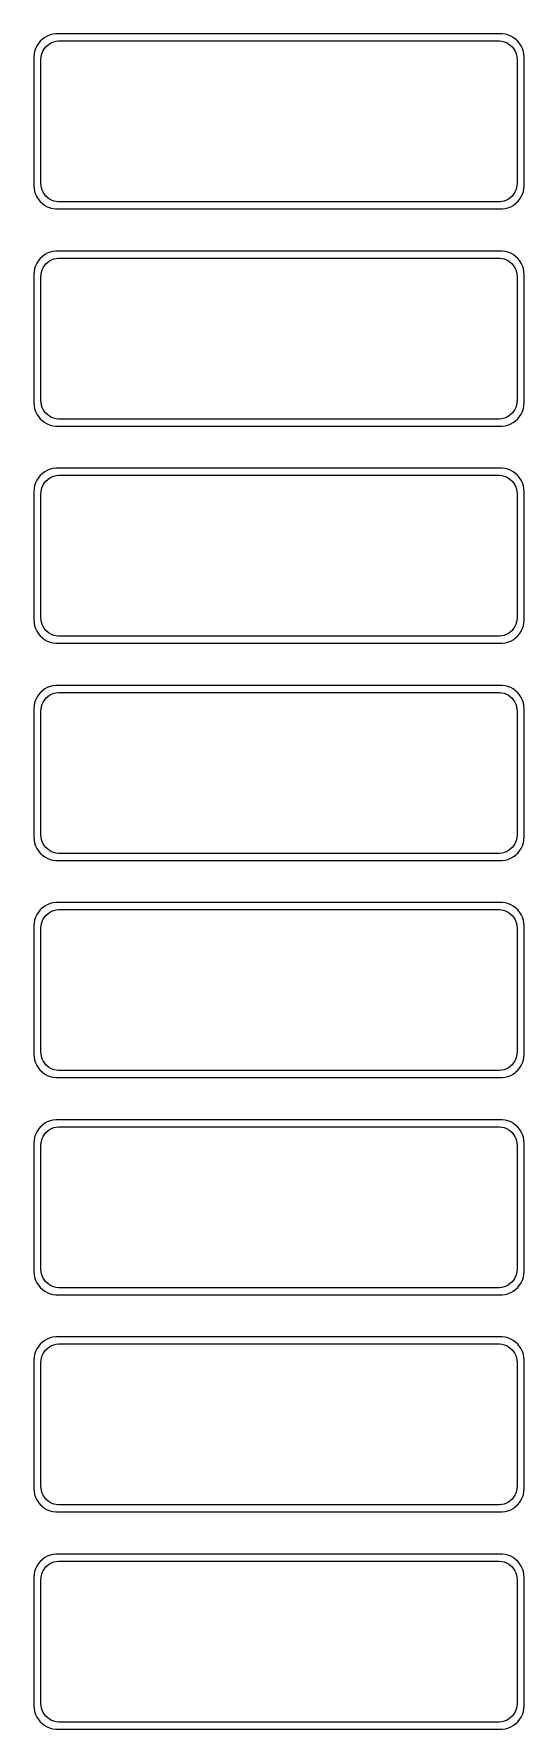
# Model space of a CAD drawing. Header units: metres. Extents: x -52 to 52, y 679 to 1367.
# Drawn here: x -52.5 to 52.5, y 1004.3 to 1367.2 of the extents above; entities that cross this region are included whole.
import ezdxf

# ---------------------------------------------------------------- set-up
doc = ezdxf.new("R2010")
doc.units = ezdxf.units.M

msp = doc.modelspace()

# ---------------------------------------------------------------- linework, layer by layer
for p, q in [((-51.5451, 1365.19), (-51.8815, 1364.66)), ((-51.1448, 1365.67), (-51.5451, 1365.19)), ((-50.6871, 1366.1), (-51.1448, 1365.67)), ((-50.1791, 1366.47), (-50.6871, 1366.1)), ((-49.6289, 1366.77), (-50.1791, 1366.47)), ((-49.9159, 1364.49), (-49.5497, 1364.83)), ((-49.0451, 1367.01), (-49.6289, 1366.77)), ((-49.5497, 1364.83), (-49.1433, 1365.13)), ((-49.1433, 1365.13), (-48.7031, 1365.37)), ((-48.4369, 1367.16), (-49.0451, 1367.01)), ((-48.7031, 1365.37), (-48.2361, 1365.55)), ((-47.8139, 1367.24), (-48.4369, 1367.16)), ((-48.2361, 1365.55), (-47.7495, 1365.68)), ((47.8139, 1367.24), (-47.8139, 1367.24)), ((-47.7495, 1365.68), (-47.2512, 1365.74)), ((-47.2512, 1365.74), (47.2512, 1365.74)), ((47.2512, 1365.74), (47.7495, 1365.68)), ((47.7495, 1365.68), (48.2361, 1365.55)), ((48.4369, 1367.16), (47.8139, 1367.24)), ((48.2361, 1365.55), (48.7031, 1365.37)), ((49.0451, 1367.01), (48.4369, 1367.16)), ((48.7031, 1365.37), (49.1433, 1365.13)), ((49.6289, 1366.77), (49.0451, 1367.01)), ((49.1433, 1365.13), (49.5497, 1364.83)), ((49.5497, 1364.83), (49.9159, 1364.49)), ((50.1791, 1366.47), (49.6289, 1366.77)), ((50.6871, 1366.1), (50.1791, 1366.47)), ((51.1448, 1365.67), (50.6871, 1366.1)), ((51.5451, 1365.19), (51.1448, 1365.67)), ((51.8815, 1364.66), (51.5451, 1365.19)), ((-52.4606, 1362.88), (-52.5, 1362.25)), ((-52.5, 1362.25), (-52.5, 1334.75)), ((-52.3429, 1363.49), (-52.4606, 1362.88)), ((-52.1489, 1364.09), (-52.3429, 1363.49)), ((-51.8815, 1364.66), (-52.1489, 1364.09)), ((-51, 1361.75), (-50.9685, 1362.25)), ((-51, 1335.25), (-51, 1361.75)), ((-50.9685, 1362.25), (-50.8743, 1362.74)), ((-50.8743, 1362.74), (-50.7191, 1363.22)), ((-50.7191, 1363.22), (-50.5052, 1363.68)), ((-50.5052, 1363.68), (-50.2361, 1364.1)), ((-50.2361, 1364.1), (-49.9159, 1364.49)), ((49.9159, 1364.49), (50.2361, 1364.1)), ((50.2361, 1364.1), (50.5052, 1363.68)), ((50.5052, 1363.68), (50.7191, 1363.22)), ((50.7191, 1363.22), (50.8743, 1362.74)), ((50.8743, 1362.74), (50.9685, 1362.25)), ((50.9685, 1362.25), (51, 1361.75)), ((51, 1361.75), (51, 1335.25)), ((52.1489, 1364.09), (51.8815, 1364.66)), ((52.3429, 1363.49), (52.1489, 1364.09)), ((52.4606, 1362.88), (52.3429, 1363.49)), ((52.5, 1362.25), (52.4606, 1362.88)), ((52.5, 1334.75), (52.5, 1362.25)), ((-52.5, 1334.75), (-52.4606, 1334.12)), ((-52.4606, 1334.12), (-52.3429, 1333.51)), ((-52.3429, 1333.51), (-52.1489, 1332.91)), ((-52.1489, 1332.91), (-51.8815, 1332.34)), ((-51.8815, 1332.34), (-51.5451, 1331.81)), ((-50.9685, 1334.75), (-51, 1335.25)), ((-50.8743, 1334.26), (-50.9685, 1334.75)), ((-50.7191, 1333.78), (-50.8743, 1334.26)), ((-50.5052, 1333.32), (-50.7191, 1333.78)), ((-50.2361, 1332.9), (-50.5052, 1333.32)), ((-49.9159, 1332.51), (-50.2361, 1332.9)), ((-49.5497, 1332.17), (-49.9159, 1332.51)), ((-49.1433, 1331.87), (-49.5497, 1332.17)), ((49.5497, 1332.17), (49.1433, 1331.87)), ((49.9159, 1332.51), (49.5497, 1332.17)), ((50.2361, 1332.9), (49.9159, 1332.51)), ((50.5052, 1333.32), (50.2361, 1332.9)), ((50.7191, 1333.78), (50.5052, 1333.32)), ((50.8743, 1334.26), (50.7191, 1333.78)), ((50.9685, 1334.75), (50.8743, 1334.26)), ((51, 1335.25), (50.9685, 1334.75)), ((51.5451, 1331.81), (51.8815, 1332.34)), ((51.8815, 1332.34), (52.1489, 1332.91)), ((52.1489, 1332.91), (52.3429, 1333.51)), ((52.3429, 1333.51), (52.4606, 1334.12)), ((52.4606, 1334.12), (52.5, 1334.75)), ((-51.5451, 1331.81), (-51.1448, 1331.33)), ((-51.1448, 1331.33), (-50.6871, 1330.9)), ((-50.6871, 1330.9), (-50.1791, 1330.53)), ((-50.1791, 1330.53), (-49.6289, 1330.23)), ((-49.6289, 1330.23), (-49.0451, 1329.99)), ((-48.7031, 1331.63), (-49.1433, 1331.87)), ((-49.0451, 1329.99), (-48.4369, 1329.84)), ((-48.2361, 1331.45), (-48.7031, 1331.63)), ((-48.4369, 1329.84), (-47.8139, 1329.76)), ((-47.7495, 1331.32), (-48.2361, 1331.45)), ((-47.8139, 1329.76), (47.8139, 1329.76)), ((-47.2512, 1331.26), (-47.7495, 1331.32)), ((47.2512, 1331.26), (-47.2512, 1331.26)), ((47.7495, 1331.32), (47.2512, 1331.26)), ((48.2361, 1331.45), (47.7495, 1331.32)), ((47.8139, 1329.76), (48.4369, 1329.84)), ((48.7031, 1331.63), (48.2361, 1331.45)), ((48.4369, 1329.84), (49.0451, 1329.99)), ((49.1433, 1331.87), (48.7031, 1331.63)), ((49.0451, 1329.99), (49.6289, 1330.23)), ((49.6289, 1330.23), (50.1791, 1330.53)), ((50.1791, 1330.53), (50.6871, 1330.9)), ((50.6871, 1330.9), (51.1448, 1331.33)), ((51.1448, 1331.33), (51.5451, 1331.81)), ((-51.8815, 1318.16), (-52.1489, 1317.59)), ((-51.5451, 1318.69), (-51.8815, 1318.16)), ((-51.1448, 1319.17), (-51.5451, 1318.69)), ((-50.6871, 1319.6), (-51.1448, 1319.17)), ((-50.1791, 1319.97), (-50.6871, 1319.6)), ((-50.2361, 1317.6), (-49.9159, 1317.99)), ((-49.6289, 1320.27), (-50.1791, 1319.97)), ((-49.9159, 1317.99), (-49.5497, 1318.33)), ((-49.0451, 1320.51), (-49.6289, 1320.27)), ((-49.5497, 1318.33), (-49.1433, 1318.63)), ((-49.1433, 1318.63), (-48.7031, 1318.87)), ((-48.4369, 1320.66), (-49.0451, 1320.51)), ((-48.7031, 1318.87), (-48.2361, 1319.05)), ((-47.8139, 1320.74), (-48.4369, 1320.66)), ((-48.2361, 1319.05), (-47.7495, 1319.18)), ((47.8139, 1320.74), (-47.8139, 1320.74)), ((-47.7495, 1319.18), (-47.2512, 1319.24)), ((-47.2512, 1319.24), (47.2512, 1319.24)), ((47.2512, 1319.24), (47.7495, 1319.18)), ((47.7495, 1319.18), (48.2361, 1319.05)), ((48.4369, 1320.66), (47.8139, 1320.74)), ((48.2361, 1319.05), (48.7031, 1318.87)), ((49.0451, 1320.51), (48.4369, 1320.66)), ((48.7031, 1318.87), (49.1433, 1318.63)), ((49.6289, 1320.27), (49.0451, 1320.51)), ((49.1433, 1318.63), (49.5497, 1318.33)), ((49.5497, 1318.33), (49.9159, 1317.99)), ((50.1791, 1319.97), (49.6289, 1320.27)), ((49.9159, 1317.99), (50.2361, 1317.6)), ((50.6871, 1319.6), (50.1791, 1319.97)), ((51.1448, 1319.17), (50.6871, 1319.6)), ((51.5451, 1318.69), (51.1448, 1319.17)), ((51.8815, 1318.16), (51.5451, 1318.69)), ((52.1489, 1317.59), (51.8815, 1318.16)), ((-52.4606, 1316.38), (-52.5, 1315.75)), ((-52.5, 1315.75), (-52.5, 1288.25)), ((-52.3429, 1316.99), (-52.4606, 1316.38)), ((-52.1489, 1317.59), (-52.3429, 1316.99)), ((-51, 1315.25), (-50.9685, 1315.75)), ((-51, 1288.75), (-51, 1315.25)), ((-50.9685, 1315.75), (-50.8743, 1316.24)), ((-50.8743, 1316.24), (-50.7191, 1316.72)), ((-50.7191, 1316.72), (-50.5052, 1317.18)), ((-50.5052, 1317.18), (-50.2361, 1317.6)), ((50.2361, 1317.6), (50.5052, 1317.18)), ((50.5052, 1317.18), (50.7191, 1316.72)), ((50.7191, 1316.72), (50.8743, 1316.24)), ((50.8743, 1316.24), (50.9685, 1315.75)), ((50.9685, 1315.75), (51, 1315.25)), ((51, 1315.25), (51, 1288.75)), ((52.3429, 1316.99), (52.1489, 1317.59)), ((52.4606, 1316.38), (52.3429, 1316.99)), ((52.5, 1315.75), (52.4606, 1316.38)), ((52.5, 1288.25), (52.5, 1315.75)), ((-50.9685, 1288.25), (-51, 1288.75)), ((51, 1288.75), (50.9685, 1288.25)), ((-52.5, 1288.25), (-52.4606, 1287.62)), ((-52.4606, 1287.62), (-52.3429, 1287.01)), ((-52.3429, 1287.01), (-52.1489, 1286.41)), ((-52.1489, 1286.41), (-51.8815, 1285.84)), ((-51.8815, 1285.84), (-51.5451, 1285.31)), ((-51.5451, 1285.31), (-51.1448, 1284.83)), ((-50.8743, 1287.76), (-50.9685, 1288.25)), ((-50.7191, 1287.28), (-50.8743, 1287.76)), ((-50.5052, 1286.82), (-50.7191, 1287.28)), ((-50.2361, 1286.4), (-50.5052, 1286.82)), ((-49.9159, 1286.01), (-50.2361, 1286.4)), ((-49.5497, 1285.67), (-49.9159, 1286.01)), ((-49.1433, 1285.37), (-49.5497, 1285.67)), ((-48.7031, 1285.13), (-49.1433, 1285.37)), ((-48.2361, 1284.95), (-48.7031, 1285.13)), ((-47.7495, 1284.82), (-48.2361, 1284.95)), ((48.2361, 1284.95), (47.7495, 1284.82)), ((48.7031, 1285.13), (48.2361, 1284.95)), ((49.1433, 1285.37), (48.7031, 1285.13)), ((49.5497, 1285.67), (49.1433, 1285.37)), ((49.9159, 1286.01), (49.5497, 1285.67)), ((50.2361, 1286.4), (49.9159, 1286.01)), ((50.5052, 1286.82), (50.2361, 1286.4)), ((50.7191, 1287.28), (50.5052, 1286.82)), ((50.8743, 1287.76), (50.7191, 1287.28)), ((50.9685, 1288.25), (50.8743, 1287.76)), ((51.1448, 1284.83), (51.5451, 1285.31)), ((51.5451, 1285.31), (51.8815, 1285.84)), ((51.8815, 1285.84), (52.1489, 1286.41)), ((52.1489, 1286.41), (52.3429, 1287.01)), ((52.3429, 1287.01), (52.4606, 1287.62)), ((52.4606, 1287.62), (52.5, 1288.25)), ((-51.1448, 1284.83), (-50.6871, 1284.4)), ((-50.6871, 1284.4), (-50.1791, 1284.03)), ((-50.1791, 1284.03), (-49.6289, 1283.73)), ((-49.6289, 1283.73), (-49.0451, 1283.49)), ((-49.0451, 1283.49), (-48.4369, 1283.34)), ((-48.4369, 1283.34), (-47.8139, 1283.26)), ((-47.8139, 1283.26), (47.8139, 1283.26)), ((-47.2512, 1284.76), (-47.7495, 1284.82)), ((47.2512, 1284.76), (-47.2512, 1284.76)), ((47.7495, 1284.82), (47.2512, 1284.76)), ((47.8139, 1283.26), (48.4369, 1283.34)), ((48.4369, 1283.34), (49.0451, 1283.49)), ((49.0451, 1283.49), (49.6289, 1283.73)), ((49.6289, 1283.73), (50.1791, 1284.03)), ((50.1791, 1284.03), (50.6871, 1284.4)), ((50.6871, 1284.4), (51.1448, 1284.83)), ((-48.4369, 1274.16), (-49.0451, 1274.01)), ((-47.8139, 1274.24), (-48.4369, 1274.16)), ((47.8139, 1274.24), (-47.8139, 1274.24)), ((48.4369, 1274.16), (47.8139, 1274.24)), ((49.0451, 1274.01), (48.4369, 1274.16)), ((-52.3429, 1270.49), (-52.4606, 1269.88)), ((-52.1489, 1271.09), (-52.3429, 1270.49)), ((-51.8815, 1271.66), (-52.1489, 1271.09)), ((-51.5451, 1272.19), (-51.8815, 1271.66)), ((-51.1448, 1272.67), (-51.5451, 1272.19)), ((-50.6871, 1273.1), (-51.1448, 1272.67)), ((-50.7191, 1270.22), (-50.5052, 1270.68)), ((-50.1791, 1273.47), (-50.6871, 1273.1)), ((-50.5052, 1270.68), (-50.2361, 1271.1)), ((-50.2361, 1271.1), (-49.9159, 1271.49)), ((-49.6289, 1273.77), (-50.1791, 1273.47)), ((-49.9159, 1271.49), (-49.5497, 1271.83)), ((-49.0451, 1274.01), (-49.6289, 1273.77)), ((-49.5497, 1271.83), (-49.1433, 1272.13)), ((-49.1433, 1272.13), (-48.7031, 1272.37)), ((-48.7031, 1272.37), (-48.2361, 1272.55)), ((-48.2361, 1272.55), (-47.7495, 1272.68)), ((-47.7495, 1272.68), (-47.2512, 1272.74)), ((-47.2512, 1272.74), (47.2512, 1272.74)), ((47.2512, 1272.74), (47.7495, 1272.68)), ((47.7495, 1272.68), (48.2361, 1272.55)), ((48.2361, 1272.55), (48.7031, 1272.37)), ((48.7031, 1272.37), (49.1433, 1272.13)), ((49.6289, 1273.77), (49.0451, 1274.01)), ((49.1433, 1272.13), (49.5497, 1271.83)), ((49.5497, 1271.83), (49.9159, 1271.49)), ((50.1791, 1273.47), (49.6289, 1273.77)), ((49.9159, 1271.49), (50.2361, 1271.1)), ((50.6871, 1273.1), (50.1791, 1273.47)), ((50.2361, 1271.1), (50.5052, 1270.68)), ((50.5052, 1270.68), (50.7191, 1270.22)), ((51.1448, 1272.67), (50.6871, 1273.1)), ((51.5451, 1272.19), (51.1448, 1272.67)), ((51.8815, 1271.66), (51.5451, 1272.19)), ((52.1489, 1271.09), (51.8815, 1271.66)), ((52.3429, 1270.49), (52.1489, 1271.09)), ((52.4606, 1269.88), (52.3429, 1270.49)), ((-52.4606, 1269.88), (-52.5, 1269.25)), ((-52.5, 1269.25), (-52.5, 1241.75)), ((-51, 1268.75), (-50.9685, 1269.25)), ((-51, 1242.25), (-51, 1268.75)), ((-50.9685, 1269.25), (-50.8743, 1269.74)), ((-50.8743, 1269.74), (-50.7191, 1270.22)), ((50.7191, 1270.22), (50.8743, 1269.74)), ((50.8743, 1269.74), (50.9685, 1269.25)), ((50.9685, 1269.25), (51, 1268.75)), ((51, 1268.75), (51, 1242.25)), ((52.5, 1269.25), (52.4606, 1269.88)), ((52.5, 1241.75), (52.5, 1269.25)), ((-52.5, 1241.75), (-52.4606, 1241.12)), ((-50.9685, 1241.75), (-51, 1242.25)), ((-50.8743, 1241.26), (-50.9685, 1241.75)), ((50.9685, 1241.75), (50.8743, 1241.26)), ((51, 1242.25), (50.9685, 1241.75)), ((52.4606, 1241.12), (52.5, 1241.75)), ((-52.4606, 1241.12), (-52.3429, 1240.51)), ((-52.3429, 1240.51), (-52.1489, 1239.91)), ((-52.1489, 1239.91), (-51.8815, 1239.34)), ((-51.8815, 1239.34), (-51.5451, 1238.81)), ((-51.5451, 1238.81), (-51.1448, 1238.33)), ((-51.1448, 1238.33), (-50.6871, 1237.9)), ((-50.7191, 1240.78), (-50.8743, 1241.26)), ((-50.5052, 1240.32), (-50.7191, 1240.78)), ((-50.6871, 1237.9), (-50.1791, 1237.53)), ((-50.2361, 1239.9), (-50.5052, 1240.32)), ((-49.9159, 1239.51), (-50.2361, 1239.9)), ((-49.5497, 1239.17), (-49.9159, 1239.51)), ((-49.1433, 1238.87), (-49.5497, 1239.17)), ((-48.7031, 1238.63), (-49.1433, 1238.87)), ((-48.2361, 1238.45), (-48.7031, 1238.63)), ((-47.7495, 1238.32), (-48.2361, 1238.45)), ((-47.2512, 1238.26), (-47.7495, 1238.32)), ((47.2512, 1238.26), (-47.2512, 1238.26)), ((47.7495, 1238.32), (47.2512, 1238.26)), ((48.2361, 1238.45), (47.7495, 1238.32)), ((48.7031, 1238.63), (48.2361, 1238.45)), ((49.1433, 1238.87), (48.7031, 1238.63)), ((49.5497, 1239.17), (49.1433, 1238.87)), ((49.9159, 1239.51), (49.5497, 1239.17)), ((50.2361, 1239.9), (49.9159, 1239.51)), ((50.1791, 1237.53), (50.6871, 1237.9)), ((50.5052, 1240.32), (50.2361, 1239.9)), ((50.7191, 1240.78), (50.5052, 1240.32)), ((50.6871, 1237.9), (51.1448, 1238.33)), ((50.8743, 1241.26), (50.7191, 1240.78)), ((51.1448, 1238.33), (51.5451, 1238.81)), ((51.5451, 1238.81), (51.8815, 1239.34)), ((51.8815, 1239.34), (52.1489, 1239.91)), ((52.1489, 1239.91), (52.3429, 1240.51)), ((52.3429, 1240.51), (52.4606, 1241.12)), ((-50.1791, 1237.53), (-49.6289, 1237.23)), ((-49.6289, 1237.23), (-49.0451, 1236.99)), ((-49.0451, 1236.99), (-48.4369, 1236.84)), ((-48.4369, 1236.84), (-47.8139, 1236.76)), ((-47.8139, 1236.76), (47.8139, 1236.76)), ((47.8139, 1236.76), (48.4369, 1236.84)), ((48.4369, 1236.84), (49.0451, 1236.99)), ((49.0451, 1236.99), (49.6289, 1237.23)), ((49.6289, 1237.23), (50.1791, 1237.53)), ((-50.1791, 1226.97), (-50.6871, 1226.6)), ((-49.6289, 1227.27), (-50.1791, 1226.97)), ((-49.0451, 1227.51), (-49.6289, 1227.27)), ((-48.4369, 1227.66), (-49.0451, 1227.51)), ((-47.8139, 1227.74), (-48.4369, 1227.66)), ((47.8139, 1227.74), (-47.8139, 1227.74)), ((48.4369, 1227.66), (47.8139, 1227.74)), ((49.0451, 1227.51), (48.4369, 1227.66)), ((49.6289, 1227.27), (49.0451, 1227.51)), ((50.1791, 1226.97), (49.6289, 1227.27)), ((50.6871, 1226.6), (50.1791, 1226.97)), ((-52.4606, 1223.38), (-52.5, 1222.75)), ((-52.3429, 1223.99), (-52.4606, 1223.38)), ((-52.1489, 1224.59), (-52.3429, 1223.99)), ((-51.8815, 1225.16), (-52.1489, 1224.59)), ((-51.5451, 1225.69), (-51.8815, 1225.16)), ((-51.1448, 1226.17), (-51.5451, 1225.69)), ((-50.6871, 1226.6), (-51.1448, 1226.17)), ((-50.8743, 1223.24), (-50.7191, 1223.72)), ((-50.7191, 1223.72), (-50.5052, 1224.18)), ((-50.5052, 1224.18), (-50.2361, 1224.6)), ((-50.2361, 1224.6), (-49.9159, 1224.99)), ((-49.9159, 1224.99), (-49.5497, 1225.33)), ((-49.5497, 1225.33), (-49.1433, 1225.63)), ((-49.1433, 1225.63), (-48.7031, 1225.87)), ((-48.7031, 1225.87), (-48.2361, 1226.05)), ((-48.2361, 1226.05), (-47.7495, 1226.18)), ((-47.7495, 1226.18), (-47.2512, 1226.24)), ((-47.2512, 1226.24), (47.2512, 1226.24)), ((47.2512, 1226.24), (47.7495, 1226.18)), ((47.7495, 1226.18), (48.2361, 1226.05)), ((48.2361, 1226.05), (48.7031, 1225.87)), ((48.7031, 1225.87), (49.1433, 1225.63)), ((49.1433, 1225.63), (49.5497, 1225.33)), ((49.5497, 1225.33), (49.9159, 1224.99)), ((49.9159, 1224.99), (50.2361, 1224.6)), ((50.2361, 1224.6), (50.5052, 1224.18)), ((50.5052, 1224.18), (50.7191, 1223.72)), ((51.1448, 1226.17), (50.6871, 1226.6)), ((50.7191, 1223.72), (50.8743, 1223.24)), ((51.5451, 1225.69), (51.1448, 1226.17)), ((51.8815, 1225.16), (51.5451, 1225.69)), ((52.1489, 1224.59), (51.8815, 1225.16)), ((52.3429, 1223.99), (52.1489, 1224.59)), ((52.4606, 1223.38), (52.3429, 1223.99)), ((52.5, 1222.75), (52.4606, 1223.38)), ((-52.5, 1222.75), (-52.5, 1195.25)), ((-51, 1222.25), (-50.9685, 1222.75)), ((-51, 1195.75), (-51, 1222.25)), ((-50.9685, 1222.75), (-50.8743, 1223.24)), ((50.8743, 1223.24), (50.9685, 1222.75)), ((50.9685, 1222.75), (51, 1222.25)), ((51, 1222.25), (51, 1195.75)), ((52.5, 1195.25), (52.5, 1222.75)), ((-52.5, 1195.25), (-52.4606, 1194.62)), ((-52.4606, 1194.62), (-52.3429, 1194.01)), ((-50.9685, 1195.25), (-51, 1195.75)), ((-50.8743, 1194.76), (-50.9685, 1195.25)), ((-50.7191, 1194.28), (-50.8743, 1194.76)), ((-50.5052, 1193.82), (-50.7191, 1194.28)), ((50.7191, 1194.28), (50.5052, 1193.82)), ((50.8743, 1194.76), (50.7191, 1194.28)), ((50.9685, 1195.25), (50.8743, 1194.76)), ((51, 1195.75), (50.9685, 1195.25)), ((52.3429, 1194.01), (52.4606, 1194.62)), ((52.4606, 1194.62), (52.5, 1195.25)), ((-52.3429, 1194.01), (-52.1489, 1193.41)), ((-52.1489, 1193.41), (-51.8815, 1192.84)), ((-51.8815, 1192.84), (-51.5451, 1192.31)), ((-51.5451, 1192.31), (-51.1448, 1191.83)), ((-51.1448, 1191.83), (-50.6871, 1191.4)), ((-50.6871, 1191.4), (-50.1791, 1191.03)), ((-50.2361, 1193.4), (-50.5052, 1193.82)), ((-49.9159, 1193.01), (-50.2361, 1193.4)), ((-50.1791, 1191.03), (-49.6289, 1190.73)), ((-49.5497, 1192.67), (-49.9159, 1193.01)), ((-49.6289, 1190.73), (-49.0451, 1190.49)), ((-49.1433, 1192.37), (-49.5497, 1192.67)), ((-48.7031, 1192.13), (-49.1433, 1192.37)), ((-48.2361, 1191.95), (-48.7031, 1192.13)), ((-47.7495, 1191.82), (-48.2361, 1191.95)), ((-47.2512, 1191.76), (-47.7495, 1191.82)), ((47.2512, 1191.76), (-47.2512, 1191.76)), ((47.7495, 1191.82), (47.2512, 1191.76)), ((48.2361, 1191.95), (47.7495, 1191.82)), ((48.7031, 1192.13), (48.2361, 1191.95)), ((49.1433, 1192.37), (48.7031, 1192.13)), ((49.0451, 1190.49), (49.6289, 1190.73)), ((49.5497, 1192.67), (49.1433, 1192.37)), ((49.9159, 1193.01), (49.5497, 1192.67)), ((49.6289, 1190.73), (50.1791, 1191.03)), ((50.2361, 1193.4), (49.9159, 1193.01)), ((50.1791, 1191.03), (50.6871, 1191.4)), ((50.5052, 1193.82), (50.2361, 1193.4)), ((50.6871, 1191.4), (51.1448, 1191.83)), ((51.1448, 1191.83), (51.5451, 1192.31)), ((51.5451, 1192.31), (51.8815, 1192.84)), ((51.8815, 1192.84), (52.1489, 1193.41)), ((52.1489, 1193.41), (52.3429, 1194.01)), ((-49.0451, 1190.49), (-48.4369, 1190.34)), ((-48.4369, 1190.34), (-47.8139, 1190.26)), ((-47.8139, 1190.26), (47.8139, 1190.26)), ((47.8139, 1190.26), (48.4369, 1190.34)), ((48.4369, 1190.34), (49.0451, 1190.49)), ((-50.6871, 1180.1), (-51.1448, 1179.67)), ((-50.1791, 1180.47), (-50.6871, 1180.1)), ((-49.6289, 1180.77), (-50.1791, 1180.47)), ((-49.0451, 1181.01), (-49.6289, 1180.77)), ((-48.4369, 1181.16), (-49.0451, 1181.01)), ((-47.8139, 1181.24), (-48.4369, 1181.16)), ((47.8139, 1181.24), (-47.8139, 1181.24)), ((-47.7495, 1179.68), (-47.2512, 1179.74)), ((-47.2512, 1179.74), (47.2512, 1179.74)), ((47.2512, 1179.74), (47.7495, 1179.68)), ((48.4369, 1181.16), (47.8139, 1181.24)), ((49.0451, 1181.01), (48.4369, 1181.16)), ((49.6289, 1180.77), (49.0451, 1181.01)), ((50.1791, 1180.47), (49.6289, 1180.77)), ((50.6871, 1180.1), (50.1791, 1180.47)), ((51.1448, 1179.67), (50.6871, 1180.1)), ((-52.4606, 1176.88), (-52.5, 1176.25)), ((-52.5, 1176.25), (-52.5, 1148.75)), ((-52.3429, 1177.49), (-52.4606, 1176.88)), ((-52.1489, 1178.09), (-52.3429, 1177.49)), ((-51.8815, 1178.66), (-52.1489, 1178.09)), ((-51.5451, 1179.19), (-51.8815, 1178.66)), ((-51.1448, 1179.67), (-51.5451, 1179.19)), ((-51, 1175.75), (-50.9685, 1176.25)), ((-50.9685, 1176.25), (-50.8743, 1176.74)), ((-50.8743, 1176.74), (-50.7191, 1177.22)), ((-50.7191, 1177.22), (-50.5052, 1177.68)), ((-50.5052, 1177.68), (-50.2361, 1178.1)), ((-50.2361, 1178.1), (-49.9159, 1178.49)), ((-49.9159, 1178.49), (-49.5497, 1178.83)), ((-49.5497, 1178.83), (-49.1433, 1179.13)), ((-49.1433, 1179.13), (-48.7031, 1179.37)), ((-48.7031, 1179.37), (-48.2361, 1179.55)), ((-48.2361, 1179.55), (-47.7495, 1179.68)), ((47.7495, 1179.68), (48.2361, 1179.55)), ((48.2361, 1179.55), (48.7031, 1179.37)), ((48.7031, 1179.37), (49.1433, 1179.13)), ((49.1433, 1179.13), (49.5497, 1178.83)), ((49.5497, 1178.83), (49.9159, 1178.49)), ((49.9159, 1178.49), (50.2361, 1178.1)), ((50.2361, 1178.1), (50.5052, 1177.68)), ((50.5052, 1177.68), (50.7191, 1177.22)), ((50.7191, 1177.22), (50.8743, 1176.74)), ((50.8743, 1176.74), (50.9685, 1176.25)), ((50.9685, 1176.25), (51, 1175.75)), ((51.5451, 1179.19), (51.1448, 1179.67)), ((51.8815, 1178.66), (51.5451, 1179.19)), ((52.1489, 1178.09), (51.8815, 1178.66)), ((52.3429, 1177.49), (52.1489, 1178.09)), ((52.4606, 1176.88), (52.3429, 1177.49)), ((52.5, 1176.25), (52.4606, 1176.88)), ((52.5, 1148.75), (52.5, 1176.25)), ((-51, 1149.25), (-51, 1175.75)), ((51, 1175.75), (51, 1149.25)), ((-52.5, 1148.75), (-52.4606, 1148.12)), ((-52.4606, 1148.12), (-52.3429, 1147.51)), ((-52.3429, 1147.51), (-52.1489, 1146.91)), ((-50.9685, 1148.75), (-51, 1149.25)), ((-50.8743, 1148.26), (-50.9685, 1148.75)), ((-50.7191, 1147.78), (-50.8743, 1148.26)), ((-50.5052, 1147.32), (-50.7191, 1147.78)), ((-50.2361, 1146.9), (-50.5052, 1147.32)), ((50.5052, 1147.32), (50.2361, 1146.9)), ((50.7191, 1147.78), (50.5052, 1147.32)), ((50.8743, 1148.26), (50.7191, 1147.78)), ((50.9685, 1148.75), (50.8743, 1148.26)), ((51, 1149.25), (50.9685, 1148.75)), ((52.1489, 1146.91), (52.3429, 1147.51)), ((52.3429, 1147.51), (52.4606, 1148.12)), ((52.4606, 1148.12), (52.5, 1148.75)), ((-52.1489, 1146.91), (-51.8815, 1146.34)), ((-51.8815, 1146.34), (-51.5451, 1145.81)), ((-51.5451, 1145.81), (-51.1448, 1145.33)), ((-51.1448, 1145.33), (-50.6871, 1144.9)), ((-50.6871, 1144.9), (-50.1791, 1144.53)), ((-49.9159, 1146.51), (-50.2361, 1146.9)), ((-50.1791, 1144.53), (-49.6289, 1144.23)), ((-49.5497, 1146.17), (-49.9159, 1146.51)), ((-49.6289, 1144.23), (-49.0451, 1143.99)), ((-49.1433, 1145.87), (-49.5497, 1146.17)), ((-48.7031, 1145.63), (-49.1433, 1145.87)), ((-49.0451, 1143.99), (-48.4369, 1143.84)), ((-48.2361, 1145.45), (-48.7031, 1145.63)), ((-48.4369, 1143.84), (-47.8139, 1143.76)), ((-47.7495, 1145.32), (-48.2361, 1145.45)), ((-47.8139, 1143.76), (47.8139, 1143.76)), ((-47.2512, 1145.26), (-47.7495, 1145.32)), ((47.2512, 1145.26), (-47.2512, 1145.26)), ((47.7495, 1145.32), (47.2512, 1145.26)), ((48.2361, 1145.45), (47.7495, 1145.32)), ((47.8139, 1143.76), (48.4369, 1143.84)), ((48.7031, 1145.63), (48.2361, 1145.45)), ((48.4369, 1143.84), (49.0451, 1143.99)), ((49.1433, 1145.87), (48.7031, 1145.63)), ((49.0451, 1143.99), (49.6289, 1144.23)), ((49.5497, 1146.17), (49.1433, 1145.87)), ((49.9159, 1146.51), (49.5497, 1146.17)), ((49.6289, 1144.23), (50.1791, 1144.53)), ((50.2361, 1146.9), (49.9159, 1146.51)), ((50.1791, 1144.53), (50.6871, 1144.9)), ((50.6871, 1144.9), (51.1448, 1145.33)), ((51.1448, 1145.33), (51.5451, 1145.81)), ((51.5451, 1145.81), (51.8815, 1146.34)), ((51.8815, 1146.34), (52.1489, 1146.91)), ((-51.5451, 1132.69), (-51.8815, 1132.16)), ((-51.1448, 1133.17), (-51.5451, 1132.69)), ((-50.6871, 1133.6), (-51.1448, 1133.17)), ((-50.1791, 1133.97), (-50.6871, 1133.6)), ((-49.6289, 1134.27), (-50.1791, 1133.97)), ((-49.0451, 1134.51), (-49.6289, 1134.27)), ((-49.5497, 1132.33), (-49.1433, 1132.63)), ((-49.1433, 1132.63), (-48.7031, 1132.87)), ((-48.4369, 1134.66), (-49.0451, 1134.51)), ((-48.7031, 1132.87), (-48.2361, 1133.05)), ((-47.8139, 1134.74), (-48.4369, 1134.66)), ((-48.2361, 1133.05), (-47.7495, 1133.18)), ((47.8139, 1134.74), (-47.8139, 1134.74)), ((-47.7495, 1133.18), (-47.2512, 1133.24)), ((-47.2512, 1133.24), (47.2512, 1133.24)), ((47.2512, 1133.24), (47.7495, 1133.18)), ((47.7495, 1133.18), (48.2361, 1133.05)), ((48.4369, 1134.66), (47.8139, 1134.74)), ((48.2361, 1133.05), (48.7031, 1132.87)), ((49.0451, 1134.51), (48.4369, 1134.66)), ((48.7031, 1132.87), (49.1433, 1132.63)), ((49.6289, 1134.27), (49.0451, 1134.51)), ((49.1433, 1132.63), (49.5497, 1132.33)), ((50.1791, 1133.97), (49.6289, 1134.27)), ((50.6871, 1133.6), (50.1791, 1133.97)), ((51.1448, 1133.17), (50.6871, 1133.6)), ((51.5451, 1132.69), (51.1448, 1133.17)), ((51.8815, 1132.16), (51.5451, 1132.69)), ((-52.4606, 1130.38), (-52.5, 1129.75)), ((-52.5, 1129.75), (-52.5, 1102.25)), ((-52.3429, 1130.99), (-52.4606, 1130.38)), ((-52.1489, 1131.59), (-52.3429, 1130.99)), ((-51.8815, 1132.16), (-52.1489, 1131.59)), ((-51, 1129.25), (-50.9685, 1129.75)), ((-51, 1102.75), (-51, 1129.25)), ((-50.9685, 1129.75), (-50.8743, 1130.24)), ((-50.8743, 1130.24), (-50.7191, 1130.72)), ((-50.7191, 1130.72), (-50.5052, 1131.18)), ((-50.5052, 1131.18), (-50.2361, 1131.6)), ((-50.2361, 1131.6), (-49.9159, 1131.99)), ((-49.9159, 1131.99), (-49.5497, 1132.33)), ((49.5497, 1132.33), (49.9159, 1131.99)), ((49.9159, 1131.99), (50.2361, 1131.6)), ((50.2361, 1131.6), (50.5052, 1131.18)), ((50.5052, 1131.18), (50.7191, 1130.72)), ((50.7191, 1130.72), (50.8743, 1130.24)), ((50.8743, 1130.24), (50.9685, 1129.75)), ((50.9685, 1129.75), (51, 1129.25)), ((51, 1129.25), (51, 1102.75)), ((52.1489, 1131.59), (51.8815, 1132.16)), ((52.3429, 1130.99), (52.1489, 1131.59)), ((52.4606, 1130.38), (52.3429, 1130.99)), ((52.5, 1129.75), (52.4606, 1130.38)), ((52.5, 1102.25), (52.5, 1129.75)), ((-52.5, 1102.25), (-52.4606, 1101.62)), ((-52.4606, 1101.62), (-52.3429, 1101.01)), ((-52.3429, 1101.01), (-52.1489, 1100.41)), ((-52.1489, 1100.41), (-51.8815, 1099.84)), ((-51.8815, 1099.84), (-51.5451, 1099.31)), ((-50.9685, 1102.25), (-51, 1102.75)), ((-50.8743, 1101.76), (-50.9685, 1102.25)), ((-50.7191, 1101.28), (-50.8743, 1101.76)), ((-50.5052, 1100.82), (-50.7191, 1101.28)), ((-50.2361, 1100.4), (-50.5052, 1100.82)), ((-49.9159, 1100.01), (-50.2361, 1100.4)), ((-49.5497, 1099.67), (-49.9159, 1100.01)), ((49.9159, 1100.01), (49.5497, 1099.67)), ((50.2361, 1100.4), (49.9159, 1100.01)), ((50.5052, 1100.82), (50.2361, 1100.4)), ((50.7191, 1101.28), (50.5052, 1100.82)), ((50.8743, 1101.76), (50.7191, 1101.28)), ((50.9685, 1102.25), (50.8743, 1101.76)), ((51, 1102.75), (50.9685, 1102.25)), ((51.5451, 1099.31), (51.8815, 1099.84)), ((51.8815, 1099.84), (52.1489, 1100.41)), ((52.1489, 1100.41), (52.3429, 1101.01)), ((52.3429, 1101.01), (52.4606, 1101.62)), ((52.4606, 1101.62), (52.5, 1102.25)), ((-51.5451, 1099.31), (-51.1448, 1098.83)), ((-51.1448, 1098.83), (-50.6871, 1098.4)), ((-50.6871, 1098.4), (-50.1791, 1098.03)), ((-50.1791, 1098.03), (-49.6289, 1097.73)), ((-49.6289, 1097.73), (-49.0451, 1097.49)), ((-49.1433, 1099.37), (-49.5497, 1099.67)), ((-48.7031, 1099.13), (-49.1433, 1099.37)), ((-49.0451, 1097.49), (-48.4369, 1097.34)), ((-48.2361, 1098.95), (-48.7031, 1099.13)), ((-48.4369, 1097.34), (-47.8139, 1097.26)), ((-47.7495, 1098.82), (-48.2361, 1098.95)), ((-47.8139, 1097.26), (47.8139, 1097.26)), ((-47.2512, 1098.76), (-47.7495, 1098.82)), ((47.2512, 1098.76), (-47.2512, 1098.76)), ((47.7495, 1098.82), (47.2512, 1098.76)), ((48.2361, 1098.95), (47.7495, 1098.82)), ((47.8139, 1097.26), (48.4369, 1097.34)), ((48.7031, 1099.13), (48.2361, 1098.95)), ((48.4369, 1097.34), (49.0451, 1097.49)), ((49.1433, 1099.37), (48.7031, 1099.13)), ((49.0451, 1097.49), (49.6289, 1097.73)), ((49.5497, 1099.67), (49.1433, 1099.37)), ((49.6289, 1097.73), (50.1791, 1098.03)), ((50.1791, 1098.03), (50.6871, 1098.4)), ((50.6871, 1098.4), (51.1448, 1098.83)), ((51.1448, 1098.83), (51.5451, 1099.31)), ((-51.8815, 1085.66), (-52.1489, 1085.09)), ((-51.5451, 1086.19), (-51.8815, 1085.66)), ((-51.1448, 1086.67), (-51.5451, 1086.19)), ((-50.6871, 1087.1), (-51.1448, 1086.67)), ((-50.1791, 1087.47), (-50.6871, 1087.1)), ((-50.2361, 1085.1), (-49.9159, 1085.49)), ((-49.6289, 1087.77), (-50.1791, 1087.47)), ((-49.9159, 1085.49), (-49.5497, 1085.83)), ((-49.0451, 1088.01), (-49.6289, 1087.77)), ((-49.5497, 1085.83), (-49.1433, 1086.13)), ((-49.1433, 1086.13), (-48.7031, 1086.37)), ((-48.4369, 1088.16), (-49.0451, 1088.01)), ((-48.7031, 1086.37), (-48.2361, 1086.55)), ((-47.8139, 1088.24), (-48.4369, 1088.16)), ((-48.2361, 1086.55), (-47.7495, 1086.68)), ((47.8139, 1088.24), (-47.8139, 1088.24)), ((-47.7495, 1086.68), (-47.2512, 1086.74)), ((-47.2512, 1086.74), (47.2512, 1086.74)), ((47.2512, 1086.74), (47.7495, 1086.68)), ((47.7495, 1086.68), (48.2361, 1086.55)), ((48.4369, 1088.16), (47.8139, 1088.24)), ((48.2361, 1086.55), (48.7031, 1086.37)), ((49.0451, 1088.01), (48.4369, 1088.16)), ((48.7031, 1086.37), (49.1433, 1086.13)), ((49.6289, 1087.77), (49.0451, 1088.01)), ((49.1433, 1086.13), (49.5497, 1085.83)), ((49.5497, 1085.83), (49.9159, 1085.49)), ((50.1791, 1087.47), (49.6289, 1087.77)), ((49.9159, 1085.49), (50.2361, 1085.1)), ((50.6871, 1087.1), (50.1791, 1087.47)), ((51.1448, 1086.67), (50.6871, 1087.1)), ((51.5451, 1086.19), (51.1448, 1086.67)), ((51.8815, 1085.66), (51.5451, 1086.19)), ((52.1489, 1085.09), (51.8815, 1085.66)), ((-52.4606, 1083.88), (-52.5, 1083.25)), ((-52.5, 1083.25), (-52.5, 1055.75)), ((-52.3429, 1084.49), (-52.4606, 1083.88)), ((-52.1489, 1085.09), (-52.3429, 1084.49)), ((-51, 1082.75), (-50.9685, 1083.25)), ((-51, 1056.25), (-51, 1082.75)), ((-50.9685, 1083.25), (-50.8743, 1083.74)), ((-50.8743, 1083.74), (-50.7191, 1084.22)), ((-50.7191, 1084.22), (-50.5052, 1084.68)), ((-50.5052, 1084.68), (-50.2361, 1085.1)), ((50.2361, 1085.1), (50.5052, 1084.68)), ((50.5052, 1084.68), (50.7191, 1084.22)), ((50.7191, 1084.22), (50.8743, 1083.74)), ((50.8743, 1083.74), (50.9685, 1083.25)), ((50.9685, 1083.25), (51, 1082.75)), ((51, 1082.75), (51, 1056.25)), ((52.3429, 1084.49), (52.1489, 1085.09)), ((52.4606, 1083.88), (52.3429, 1084.49)), ((52.5, 1083.25), (52.4606, 1083.88)), ((52.5, 1055.75), (52.5, 1083.25)), ((-52.5, 1055.75), (-52.4606, 1055.12)), ((-52.4606, 1055.12), (-52.3429, 1054.51)), ((-52.3429, 1054.51), (-52.1489, 1053.91)), ((-52.1489, 1053.91), (-51.8815, 1053.34)), ((-51.8815, 1053.34), (-51.5451, 1052.81)), ((-51.5451, 1052.81), (-51.1448, 1052.33)), ((-50.9685, 1055.75), (-51, 1056.25)), ((-50.8743, 1055.26), (-50.9685, 1055.75)), ((-50.7191, 1054.78), (-50.8743, 1055.26)), ((-50.5052, 1054.32), (-50.7191, 1054.78)), ((-50.2361, 1053.9), (-50.5052, 1054.32)), ((-49.9159, 1053.51), (-50.2361, 1053.9)), ((-49.5497, 1053.17), (-49.9159, 1053.51)), ((-49.1433, 1052.87), (-49.5497, 1053.17)), ((-48.7031, 1052.63), (-49.1433, 1052.87)), ((49.1433, 1052.87), (48.7031, 1052.63)), ((49.5497, 1053.17), (49.1433, 1052.87)), ((49.9159, 1053.51), (49.5497, 1053.17)), ((50.2361, 1053.9), (49.9159, 1053.51)), ((50.5052, 1054.32), (50.2361, 1053.9)), ((50.7191, 1054.78), (50.5052, 1054.32)), ((50.8743, 1055.26), (50.7191, 1054.78)), ((50.9685, 1055.75), (50.8743, 1055.26)), ((51, 1056.25), (50.9685, 1055.75)), ((51.1448, 1052.33), (51.5451, 1052.81)), ((51.5451, 1052.81), (51.8815, 1053.34)), ((51.8815, 1053.34), (52.1489, 1053.91)), ((52.1489, 1053.91), (52.3429, 1054.51)), ((52.3429, 1054.51), (52.4606, 1055.12)), ((52.4606, 1055.12), (52.5, 1055.75)), ((-51.1448, 1052.33), (-50.6871, 1051.9)), ((-50.6871, 1051.9), (-50.1791, 1051.53)), ((-50.1791, 1051.53), (-49.6289, 1051.23)), ((-49.6289, 1051.23), (-49.0451, 1050.99)), ((-49.0451, 1050.99), (-48.4369, 1050.84)), ((-48.2361, 1052.45), (-48.7031, 1052.63)), ((-48.4369, 1050.84), (-47.8139, 1050.76)), ((-47.7495, 1052.32), (-48.2361, 1052.45)), ((-47.8139, 1050.76), (47.8139, 1050.76)), ((-47.2512, 1052.26), (-47.7495, 1052.32)), ((47.2512, 1052.26), (-47.2512, 1052.26)), ((47.7495, 1052.32), (47.2512, 1052.26)), ((48.2361, 1052.45), (47.7495, 1052.32)), ((47.8139, 1050.76), (48.4369, 1050.84)), ((48.7031, 1052.63), (48.2361, 1052.45)), ((48.4369, 1050.84), (49.0451, 1050.99)), ((49.0451, 1050.99), (49.6289, 1051.23)), ((49.6289, 1051.23), (50.1791, 1051.53)), ((50.1791, 1051.53), (50.6871, 1051.9)), ((50.6871, 1051.9), (51.1448, 1052.33)), ((-52.1489, 1038.59), (-52.3429, 1037.99)), ((-51.8815, 1039.16), (-52.1489, 1038.59)), ((-51.5451, 1039.69), (-51.8815, 1039.16)), ((-51.1448, 1040.17), (-51.5451, 1039.69)), ((-50.6871, 1040.6), (-51.1448, 1040.17)), ((-50.7191, 1037.72), (-50.5052, 1038.18)), ((-50.1791, 1040.97), (-50.6871, 1040.6)), ((-50.5052, 1038.18), (-50.2361, 1038.6)), ((-50.2361, 1038.6), (-49.9159, 1038.99)), ((-49.6289, 1041.27), (-50.1791, 1040.97)), ((-49.9159, 1038.99), (-49.5497, 1039.33)), ((-49.0451, 1041.51), (-49.6289, 1041.27)), ((-49.5497, 1039.33), (-49.1433, 1039.63)), ((-49.1433, 1039.63), (-48.7031, 1039.87)), ((-48.4369, 1041.66), (-49.0451, 1041.51)), ((-48.7031, 1039.87), (-48.2361, 1040.05)), ((-47.8139, 1041.74), (-48.4369, 1041.66)), ((-48.2361, 1040.05), (-47.7495, 1040.18)), ((47.8139, 1041.74), (-47.8139, 1041.74)), ((-47.7495, 1040.18), (-47.2512, 1040.24)), ((-47.2512, 1040.24), (47.2512, 1040.24)), ((47.2512, 1040.24), (47.7495, 1040.18)), ((47.7495, 1040.18), (48.2361, 1040.05)), ((48.4369, 1041.66), (47.8139, 1041.74)), ((48.2361, 1040.05), (48.7031, 1039.87)), ((49.0451, 1041.51), (48.4369, 1041.66)), ((48.7031, 1039.87), (49.1433, 1039.63)), ((49.6289, 1041.27), (49.0451, 1041.51)), ((49.1433, 1039.63), (49.5497, 1039.33)), ((49.5497, 1039.33), (49.9159, 1038.99)), ((50.1791, 1040.97), (49.6289, 1041.27)), ((49.9159, 1038.99), (50.2361, 1038.6)), ((50.6871, 1040.6), (50.1791, 1040.97)), ((50.2361, 1038.6), (50.5052, 1038.18)), ((50.5052, 1038.18), (50.7191, 1037.72)), ((51.1448, 1040.17), (50.6871, 1040.6)), ((51.5451, 1039.69), (51.1448, 1040.17)), ((51.8815, 1039.16), (51.5451, 1039.69)), ((52.1489, 1038.59), (51.8815, 1039.16)), ((52.3429, 1037.99), (52.1489, 1038.59)), ((-52.4606, 1037.38), (-52.5, 1036.75)), ((-52.5, 1036.75), (-52.5, 1009.25)), ((-52.3429, 1037.99), (-52.4606, 1037.38)), ((-51, 1036.25), (-50.9685, 1036.75)), ((-51, 1009.75), (-51, 1036.25)), ((-50.9685, 1036.75), (-50.8743, 1037.24)), ((-50.8743, 1037.24), (-50.7191, 1037.72)), ((50.7191, 1037.72), (50.8743, 1037.24)), ((50.8743, 1037.24), (50.9685, 1036.75)), ((50.9685, 1036.75), (51, 1036.25)), ((51, 1036.25), (51, 1009.75)), ((52.4606, 1037.38), (52.3429, 1037.99)), ((52.5, 1036.75), (52.4606, 1037.38)), ((52.5, 1009.25), (52.5, 1036.75)), ((-52.5, 1009.25), (-52.4606, 1008.62)), ((-50.9685, 1009.25), (-51, 1009.75)), ((-50.8743, 1008.76), (-50.9685, 1009.25)), ((50.9685, 1009.25), (50.8743, 1008.76)), ((51, 1009.75), (50.9685, 1009.25)), ((52.4606, 1008.62), (52.5, 1009.25)), ((-52.4606, 1008.62), (-52.3429, 1008.01)), ((-52.3429, 1008.01), (-52.1489, 1007.41)), ((-52.1489, 1007.41), (-51.8815, 1006.84)), ((-51.8815, 1006.84), (-51.5451, 1006.31)), ((-51.5451, 1006.31), (-51.1448, 1005.83)), ((-51.1448, 1005.83), (-50.6871, 1005.4)), ((-50.7191, 1008.28), (-50.8743, 1008.76)), ((-50.5052, 1007.82), (-50.7191, 1008.28)), ((-50.2361, 1007.4), (-50.5052, 1007.82)), ((-49.9159, 1007.01), (-50.2361, 1007.4)), ((-49.5497, 1006.67), (-49.9159, 1007.01)), ((-49.1433, 1006.37), (-49.5497, 1006.67)), ((-48.7031, 1006.13), (-49.1433, 1006.37)), ((-48.2361, 1005.95), (-48.7031, 1006.13)), ((-47.7495, 1005.82), (-48.2361, 1005.95)), ((-47.2512, 1005.76), (-47.7495, 1005.82)), ((47.2512, 1005.76), (-47.2512, 1005.76)), ((47.7495, 1005.82), (47.2512, 1005.76)), ((48.2361, 1005.95), (47.7495, 1005.82)), ((48.7031, 1006.13), (48.2361, 1005.95)), ((49.1433, 1006.37), (48.7031, 1006.13)), ((49.5497, 1006.67), (49.1433, 1006.37)), ((49.9159, 1007.01), (49.5497, 1006.67)), ((50.2361, 1007.4), (49.9159, 1007.01)), ((50.5052, 1007.82), (50.2361, 1007.4)), ((50.7191, 1008.28), (50.5052, 1007.82)), ((50.6871, 1005.4), (51.1448, 1005.83)), ((50.8743, 1008.76), (50.7191, 1008.28)), ((51.1448, 1005.83), (51.5451, 1006.31)), ((51.5451, 1006.31), (51.8815, 1006.84)), ((51.8815, 1006.84), (52.1489, 1007.41)), ((52.1489, 1007.41), (52.3429, 1008.01)), ((52.3429, 1008.01), (52.4606, 1008.62)), ((-50.6871, 1005.4), (-50.1791, 1005.03)), ((-50.1791, 1005.03), (-49.6289, 1004.73)), ((-49.6289, 1004.73), (-49.0451, 1004.49)), ((-49.0451, 1004.49), (-48.4369, 1004.34)), ((-48.4369, 1004.34), (-47.8139, 1004.26)), ((-47.8139, 1004.26), (47.8139, 1004.26)), ((47.8139, 1004.26), (48.4369, 1004.34)), ((48.4369, 1004.34), (49.0451, 1004.49)), ((49.0451, 1004.49), (49.6289, 1004.73)), ((49.6289, 1004.73), (50.1791, 1005.03)), ((50.1791, 1005.03), (50.6871, 1005.4))]:
    msp.add_line(p, q)

doc.saveas('drawing.dxf')
